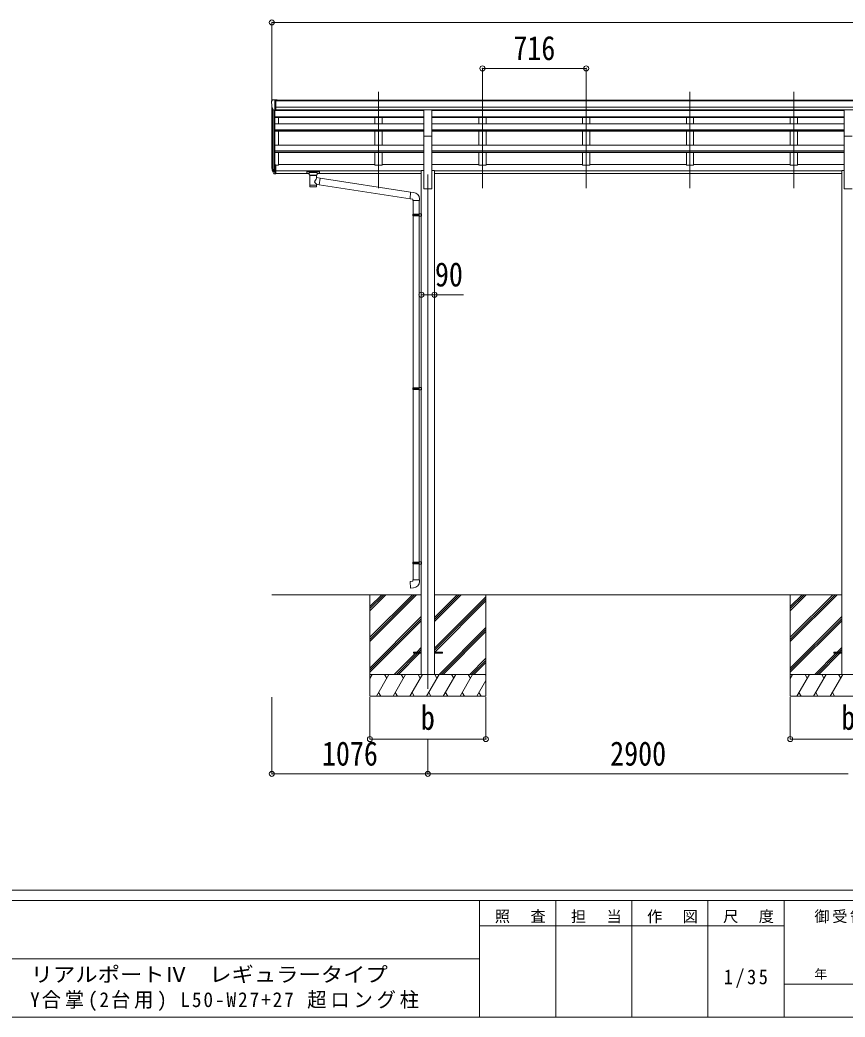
# Model space of a CAD drawing. Units: millimetres at full size, sheet at 1:35. Extents: x -9783 to 9892, y -6828 to 6752.
# Drawn here: x 35 to 5727, y -6828 to 52 of the extents above; entities that cross this region are included whole.
import ezdxf
from ezdxf.enums import TextEntityAlignment as Align

# ---------------------------------------------------------------- set-up
doc = ezdxf.new("R2010")
doc.units = ezdxf.units.MM
doc.header["$LTSCALE"] = 35
doc.header["$PDMODE"] = 32
doc.header["$PDSIZE"] = 35
for name, color, linetype, lineweight in [('0-0_0', 7, 'Continuous', 9), ('0-1_本体', 4, 'Continuous', 9), ('0-2_部品', 7, 'Continuous', 9), ('0-8_PARTS2', 2, 'Continuous', 9), ('0-A_寸法', 6, 'Continuous', 9), ('F-0_240', 7, 'Continuous', 9)]:
    doc.layers.add(name, color=color, linetype=linetype, lineweight=lineweight)
doc.styles.add('ＭＳ ゴシック', font='')
doc.styles.get('ＭＳ ゴシック').set_extended_font_data('MS Gothic')

msp = doc.modelspace()

# ---------------------------------------------------------------- linework, layer by layer
at = {"layer": '0-0_0'}
for p, q in [((1773.05, -3913.65), (2803.85, -3913.65)), ((2449.05, -3913.65), (2449.05, -4613.65)), ((2449.05, -4207.83), (2743.23, -3913.65)), ((2449.05, -4221.97), (2757.37, -3913.65)), ((2449.05, -4236.12), (2771.51, -3913.65)), ((2449.05, -4023.98), (2559.38, -3913.65)), ((2449.05, -4009.84), (2545.24, -3913.65)), ((2449.05, -3995.7), (2531.09, -3913.65)), ((2894.25, -3913.65), (5703.85, -3913.65)), ((2894.25, -4099.28), (3079.88, -3913.65)), ((2894.25, -4085.14), (3065.74, -3913.65)), ((2894.25, -4071), (3051.59, -3913.65)), ((3249.05, -3913.65), (3249.05, -4613.65)), ((5349.05, -3913.65), (5349.05, -4613.65)), ((5349.05, -4207.83), (5643.23, -3913.65)), ((5349.05, -4221.97), (5657.37, -3913.65)), ((5349.05, -4236.12), (5671.51, -3913.65)), ((5349.05, -4023.98), (5459.38, -3913.65)), ((5349.05, -4009.84), (5445.24, -3913.65)), ((5349.05, -3995.7), (5431.09, -3913.65)), ((2894.25, -4283.13), (3249.05, -3928.33)), ((2894.25, -4297.27), (3249.05, -3942.48)), ((2896.51, -4309.15), (3249.05, -3956.62)), ((2449.05, -4419.96), (2803.85, -4065.17)), ((2449.05, -4434.1), (2803.85, -4079.31)), ((2449.05, -4448.25), (2803.85, -4093.45)), ((5349.05, -4419.96), (5703.85, -4065.17)), ((5349.05, -4434.1), (5703.85, -4079.31)), ((5349.05, -4448.25), (5703.85, -4093.45)), ((2925.86, -4463.65), (3249.05, -4140.46)), ((2940, -4463.65), (3249.05, -4154.61)), ((2954.14, -4463.65), (3249.05, -4168.75)), ((2617.49, -4463.65), (2762.99, -4318.15)), ((2631.63, -4463.65), (2777.13, -4318.15)), ((2645.77, -4463.65), (2791.27, -4318.15)), ((2771.99, -4309.15), (2803.85, -4277.3)), ((2786.13, -4309.15), (2803.85, -4291.44)), ((2800.27, -4309.15), (2803.85, -4305.58)), ((5517.49, -4463.65), (5662.99, -4318.15)), ((5531.63, -4463.65), (5677.13, -4318.15)), ((5545.77, -4463.65), (5691.27, -4318.15)), ((5671.99, -4309.15), (5703.85, -4277.3)), ((5686.13, -4309.15), (5703.85, -4291.44)), ((5700.27, -4309.15), (5703.85, -4305.58)), ((3137.99, -4463.65), (3249.05, -4352.6)), ((3152.13, -4463.65), (3249.05, -4366.74)), ((3166.27, -4463.65), (3249.05, -4380.88)), ((3249.05, -4463.65), (2449.05, -4463.65)), ((2449.05, -4491.16), (2464.93, -4463.65)), ((2493.79, -4613.65), (2580.4, -4463.65)), ((2565.4, -4489.63), (2550.4, -4463.65)), ((2609.26, -4613.65), (2695.87, -4463.65)), ((2680.87, -4489.64), (2665.86, -4463.65)), ((2724.73, -4613.65), (2811.34, -4463.65)), ((2796.34, -4489.64), (2781.33, -4463.65)), ((2840.2, -4613.65), (2926.81, -4463.65)), ((2911.81, -4489.64), (2896.8, -4463.65)), ((2955.67, -4613.65), (3042.28, -4463.65)), ((3027.28, -4489.64), (3012.28, -4463.65)), ((3071.14, -4613.65), (3157.75, -4463.65)), ((3127.75, -4463.65), (3142.75, -4489.63)), ((3243.22, -4463.65), (3249.05, -4473.75)), ((6149.05, -4463.65), (5349.05, -4463.65)), ((5349.05, -4491.16), (5364.93, -4463.65)), ((5393.79, -4613.65), (5480.4, -4463.65)), ((5465.4, -4489.63), (5450.4, -4463.65)), ((5509.26, -4613.65), (5595.87, -4463.65)), ((5580.87, -4489.64), (5565.86, -4463.65)), ((5624.73, -4613.65), (5711.34, -4463.65)), ((5696.34, -4489.64), (5681.33, -4463.65)), ((3186.61, -4613.65), (3249.05, -4505.52)), ((2508.79, -4587.67), (2523.79, -4613.65)), ((2624.26, -4587.67), (2639.26, -4613.65)), ((2739.73, -4587.67), (2754.73, -4613.65)), ((2855.2, -4587.67), (2870.2, -4613.65)), ((2970.67, -4587.67), (2985.67, -4613.65)), ((3086.14, -4587.67), (3101.14, -4613.65)), ((3201.61, -4587.67), (3216.61, -4613.65)), ((5408.79, -4587.67), (5423.79, -4613.65)), ((5524.26, -4587.67), (5539.26, -4613.65)), ((5639.73, -4587.67), (5654.73, -4613.65)), ((2449.05, -4613.65), (3249.05, -4613.65)), ((5349.05, -4613.65), (6149.05, -4613.65))]:
    msp.add_line(p, q, dxfattribs=at)
at = {"layer": '0-1_本体'}
for p, q in [((1773.05, -952.79), (1773.05, -537.43)), ((1799.55, -500.67), (6798.55, -500.67)), ((1799.55, -506.02), (6798.55, -506.02)), ((1799.55, -549.55), (6798.55, -549.56)), ((1777.33, -556.23), (1777.33, -974.79)), ((1787.05, -571.58), (1787.05, -992.79)), ((1793.05, -572.06), (1793.05, -948.36)), ((2821.55, -572.74), (1793.05, -572.74)), ((2821.55, -616.22), (1793.05, -616.22)), ((1799.55, -567.22), (6798.55, -567.22)), ((2821.55, -569.6), (1799.55, -569.6)), ((1818.05, -569.6), (1818.05, -572.74)), ((2484.05, -572.74), (2484.05, -569.6)), ((2534.05, -572.74), (2534.05, -569.6)), ((2876.55, -569.6), (5721.55, -569.6)), ((2876.55, -572.74), (5721.55, -572.74)), ((2876.55, -616.22), (5721.55, -616.22)), ((3200.05, -572.74), (3200.05, -569.6)), ((3250.05, -572.74), (3250.05, -569.6)), ((3916.05, -572.74), (3916.05, -569.6)), ((3966.05, -572.74), (3966.05, -569.6)), ((4632.05, -572.74), (4632.05, -569.6)), ((4682.05, -572.74), (4682.05, -569.6)), ((5348.05, -572.74), (5348.05, -569.6)), ((5398.05, -572.74), (5398.05, -569.6)), ((2821.55, -620.3), (1793.05, -620.3)), ((2821.55, -665.45), (1793.05, -665.45)), ((1818.05, -620.33), (1818.05, -665.32)), ((2484.05, -665.45), (2484.05, -620.3)), ((2534.05, -665.45), (2534.05, -620.3)), ((2876.55, -620.3), (5721.55, -620.3)), ((2876.55, -665.45), (5721.55, -665.45)), ((3200.05, -665.45), (3200.05, -620.3)), ((3250.05, -665.45), (3250.05, -620.3)), ((3916.05, -665.45), (3916.05, -620.3)), ((3966.05, -665.45), (3966.05, -620.3)), ((4632.05, -665.45), (4632.05, -620.3)), ((4682.05, -665.45), (4682.05, -620.3)), ((5348.05, -665.45), (5348.05, -620.3)), ((5398.05, -665.45), (5398.05, -620.3)), ((2821.55, -706.19), (1793.05, -706.19)), ((2821.55, -707.68), (1793.05, -707.68)), ((2821.55, -714.47), (1793.05, -714.47)), ((1818.05, -714.5), (1818.05, -812.76)), ((2484.05, -812.76), (2484.05, -714.47)), ((2534.05, -812.76), (2534.05, -714.47)), ((2821.55, -1113.65), (2821.55, -701.01)), ((2876.55, -1113.65), (2876.55, -701.01)), ((2876.55, -706.19), (5721.55, -706.19)), ((2876.55, -707.68), (5721.55, -707.68)), ((2876.55, -714.47), (5721.55, -714.47)), ((3200.05, -812.76), (3200.05, -714.47)), ((3250.05, -812.76), (3250.05, -714.47)), ((3916.05, -812.76), (3916.05, -714.47)), ((3966.05, -812.76), (3966.05, -714.47)), ((4632.05, -812.76), (4632.05, -714.47)), ((4682.05, -812.76), (4682.05, -714.47)), ((5348.05, -812.76), (5348.05, -714.47)), ((5398.05, -812.76), (5398.05, -714.47)), ((5721.55, -1113.65), (5721.55, -701.01)), ((2821.65, -812.76), (1793.05, -812.76)), ((2876.45, -812.76), (5721.55, -812.76)), ((2821.71, -851.97), (1793.05, -851.97)), ((2821.63, -853.45), (1793.05, -853.45)), ((2821.65, -863.11), (1793.05, -863.11)), ((1818.05, -863.02), (1818.05, -949.19)), ((2484.05, -863.11), (2484.05, -949.19)), ((2534.05, -863.11), (2534.05, -949.19)), ((2876.38, -851.97), (5721.55, -851.97)), ((2876.45, -863.11), (5721.55, -863.11)), ((2876.47, -853.45), (5721.55, -853.45)), ((3200.05, -863.11), (3200.05, -949.19)), ((3250.05, -863.11), (3250.05, -949.19)), ((3916.05, -863.11), (3916.05, -949.19)), ((3966.05, -863.11), (3966.05, -949.19)), ((4632.05, -863.11), (4632.05, -949.19)), ((4682.05, -863.11), (4682.05, -949.19)), ((5348.05, -863.11), (5348.05, -949.19)), ((5398.05, -863.11), (5398.05, -949.19)), ((1799.55, -949.19), (1818.05, -949.19)), ((1818.05, -944.39), (2484.05, -944.39)), ((2484.05, -949.19), (2534.05, -949.19)), ((2821.78, -944.39), (2534.05, -944.39)), ((2821.78, -944.39), (2534.05, -944.39)), ((2876.31, -944.39), (3200.05, -944.39)), ((3200.05, -949.19), (3250.05, -949.19)), ((3916.05, -944.39), (3250.05, -944.39)), ((3916.05, -949.19), (3966.05, -949.19)), ((4632.05, -944.39), (3966.05, -944.39)), ((4632.05, -949.19), (4682.05, -949.19)), ((5348.05, -944.39), (4682.05, -944.39)), ((5348.05, -949.19), (5398.05, -949.19)), ((5721.55, -944.39), (5398.05, -944.39)), ((1799.55, -988.52), (2803.85, -988.52)), ((1799.55, -989.88), (2803.85, -989.88)), ((1799.55, -1007.25), (2031.05, -1007.25)), ((2085.05, -1007.25), (2803.85, -1007.25)), ((2803.85, -987.27), (2821.55, -987.27)), ((2803.85, -987.27), (2803.85, -4463.65)), ((2876.55, -987.27), (2894.25, -987.27)), ((2894.25, -987.27), (2894.25, -4463.65)), ((2894.25, -988.69), (5703.72, -988.69)), ((2894.25, -990.07), (5703.85, -990.07)), ((2894.25, -1007.25), (5703.85, -1007.25)), ((5703.85, -987.27), (5721.55, -987.27)), ((5703.85, -987.27), (5703.85, -4463.65)), ((2821.29, -1113.65), (2876.29, -1113.65)), ((5721.55, -1113.65), (5776.55, -1113.65))]:
    msp.add_line(p, q, dxfattribs=at)
at = {"layer": '0-2_部品'}
for p, q in [((1771.05, -508.44), (1771.05, -509.07)), ((1777.96, -499.64), (1773.89, -505.45)), ((1781.05, -499.07), (1778.72, -499.21)), ((1781.05, -499.07), (1799.55, -499.07)), ((1793.05, -572.06), (1793.05, -499.07)), ((1799.55, -499.07), (1809.55, -499.16)), ((1799.55, -571.06), (1799.55, -499.07)), ((1809.55, -500.67), (1809.55, -499.16)), ((1785.42, -570.24), (1776.15, -554.18)), ((1793.05, -572.06), (1787.84, -571.74)), ((1799.55, -571.06), (1793.05, -571.06)), ((2821.55, -568.94), (2876.55, -568.94)), ((2821.55, -749.87), (2821.55, -568.94)), ((2876.55, -749.87), (2876.55, -568.94)), ((5721.55, -568.94), (5776.55, -568.94)), ((5721.55, -749.87), (5721.55, -568.94)), ((2821.55, -749.87), (2876.55, -749.87)), ((5721.55, -749.87), (5776.55, -749.87)), ((1793.05, -948.36), (1793.05, -1010.24)), ((1799.55, -948.36), (1793.05, -948.36)), ((1799.55, -948.36), (1799.55, -1009.42)), ((1775.44, -974.4), (1785.6, -993.57)), ((1786.61, -992.32), (1776.86, -973.9)), ((1778.03, -991.25), (1785.6, -1008.74)), ((1793.05, -993.07), (1787.91, -993.07)), ((1793.05, -995.07), (1788.2, -995.07)), ((1793.05, -1010.24), (1788.2, -1010.24)), ((1799.55, -986.67), (1793.05, -986.67)), ((1799.55, -992.07), (1793.05, -992.07)), ((1799.55, -1009.42), (1793.05, -1009.42)), ((2014.55, -995.13), (2014.55, -1005.89)), ((2014.55, -995.33), (2014.55, -996.87)), ((2016.55, -994.47), (2099.55, -994.47)), ((2016.55, -996.65), (2099.55, -996.65)), ((2016.55, -1006.56), (2031.05, -1006.56)), ((2031.05, -1013.37), (2031.05, -1003.09)), ((2035.15, -1017.87), (2035.13, -1098.16)), ((2080.95, -1035.44), (2080.95, -1017.85)), ((2085.05, -1013.37), (2085.05, -1003.09)), ((2085.05, -1006.56), (2099.55, -1006.56)), ((2101.55, -995.13), (2101.55, -1005.89)), ((2106.17, -1039.35), (2080.95, -1035.43)), ((2080.96, -1098.16), (2080.95, -1081.53)), ((2080.95, -1081.78), (2099.15, -1084.6)), ((2106.17, -1039.35), (2099.15, -1084.6)), ((2726.12, -1181.97), (2099.15, -1084.6)), ((2106.17, -1039.35), (2730.13, -1136.14)), ((2750.97, -1137.97), (2730.13, -1136.14)), ((2746.05, -1193.71), (2792.05, -1193.71)), ((2748.05, -1193.71), (2748.05, -1287.71)), ((2790.05, -1193.71), (2790.05, -1285.15)), ((2792.05, -1193.71), (2792.05, -1182.79)), ((2746.05, -1289.71), (2747.05, -1287.71)), ((2746.05, -1289.71), (2790.05, -1289.71)), ((2746.05, -1289.71), (2746.05, -1297.71)), ((2746.05, -1297.71), (2790.05, -1297.71)), ((2746.05, -1297.71), (2747.05, -1299.71)), ((2747.05, -1287.71), (2790.05, -1287.71)), ((2747.05, -1299.71), (2790.05, -1299.71)), ((2748.05, -1299.71), (2748.05, -2485.9)), ((2785.57, -1289.71), (2785.14, -1287.71)), ((2788.05, -1285.21), (2804.05, -1284.74)), ((2788.05, -1287.21), (2788.05, -1285.21)), ((2788.05, -1287.21), (2790.05, -1287.21)), ((2788.05, -1302.21), (2788.05, -1300.21)), ((2788.05, -1302.21), (2804.05, -1302.68)), ((2790.05, -1302.27), (2790.05, -2483.34)), ((2804.05, -1284.74), (2804.05, -1302.68)), ((2746.05, -2487.9), (2747.05, -2485.9)), ((2746.05, -2487.9), (2790.05, -2487.9)), ((2746.05, -2487.9), (2746.05, -2495.9)), ((2746.05, -2495.9), (2790.05, -2495.9)), ((2746.05, -2495.9), (2747.05, -2497.9)), ((2747.05, -2485.9), (2790.05, -2485.9)), ((2747.05, -2497.9), (2790.05, -2497.9)), ((2748.05, -2497.9), (2748.05, -3689.06)), ((2785.57, -2487.9), (2785.14, -2485.9)), ((2788.05, -2483.4), (2804.05, -2482.93)), ((2788.05, -2485.4), (2788.05, -2483.4)), ((2788.05, -2485.4), (2790.05, -2485.4)), ((2788.05, -2500.4), (2788.05, -2498.4)), ((2788.05, -2500.4), (2804.05, -2500.87)), ((2790.05, -2500.46), (2790.05, -3686.5)), ((2804.05, -2482.93), (2804.05, -2500.87)), ((2746.05, -3691.06), (2747.05, -3689.06)), ((2746.05, -3691.06), (2790.05, -3691.06)), ((2746.05, -3691.06), (2746.05, -3699.06)), ((2746.05, -3699.06), (2790.05, -3699.06)), ((2746.05, -3699.06), (2747.05, -3701.06)), ((2747.05, -3689.06), (2790.05, -3689.06)), ((2747.05, -3701.06), (2790.05, -3701.06)), ((2748.05, -3701.06), (2748.05, -3811.06)), ((2785.57, -3691.06), (2785.14, -3689.06)), ((2788.05, -3686.56), (2804.05, -3686.09)), ((2788.05, -3688.56), (2788.05, -3686.56)), ((2788.05, -3688.56), (2790.05, -3688.56)), ((2788.05, -3703.56), (2788.05, -3701.56)), ((2788.05, -3703.56), (2804.05, -3704.03)), ((2790.05, -3703.62), (2790.05, -3811.06)), ((2804.05, -3686.09), (2804.05, -3704.03)), ((2746.05, -3811.06), (2792.05, -3811.06)), ((2746.05, -3821.06), (2746.05, -3811.06)), ((2792.05, -3811.06), (2792.05, -3821.98))]:
    msp.add_line(p, q, dxfattribs=at)
at = {"layer": '0-2_部品', "color": 4}
for p, q in [((2749.25, -4309.15), (2749.25, -4318.15)), ((2804.05, -4309.15), (2749.25, -4309.15)), ((2804.05, -4318.15), (2749.25, -4318.15)), ((2948.85, -4309.15), (2894.05, -4309.15)), ((5649.25, -4309.15), (5649.25, -4318.15)), ((5704.05, -4309.15), (5649.25, -4309.15)), ((5704.05, -4318.15), (5649.25, -4318.15))]:
    msp.add_line(p, q, dxfattribs=at)
at = {"layer": '0-2_部品'}
for points in [[(2014.55, -995.13), (2014.59, -994.94), (2014.67, -994.8), (2014.77, -994.71), (2014.87, -994.65), (2014.99, -994.6), (2015.28, -994.54), (2015.77, -994.49), (2016.31, -994.47), (2016.55, -994.47)], [(2014.55, -1005.89), (2014.59, -1006.09), (2014.67, -1006.23), (2014.77, -1006.32), (2014.87, -1006.38), (2014.99, -1006.43), (2015.28, -1006.49), (2015.77, -1006.53), (2016.31, -1006.56), (2016.55, -1006.56)], [(2031.09, -1013.31), (2031.06, -1013.66), (2031.31, -1014.62), (2031.83, -1015.5), (2032.63, -1016.34), (2033.75, -1017.14), (2035.15, -1017.87)], [(2080.95, -1017.85), (2081.18, -1017.76), (2082.54, -1017.02), (2083.65, -1016.18), (2084.41, -1015.31), (2084.87, -1014.41), (2085.04, -1013.53)], [(2099.55, -994.47), (2099.9, -994.47), (2100.43, -994.5), (2100.88, -994.55), (2101.18, -994.63), (2101.35, -994.73), (2101.47, -994.86), (2101.54, -995.04), (2101.55, -995.13)], [(2099.55, -1006.56), (2099.9, -1006.55), (2100.43, -1006.53), (2100.88, -1006.48), (2101.18, -1006.4), (2101.35, -1006.3), (2101.47, -1006.16), (2101.54, -1005.98), (2101.55, -1005.89)], [(2730.13, -1136.14), (2726.12, -1181.97), (2746.05, -1183.71), (2746.05, -1193.71)], [(2785.57, -1289.71), (2785.57, -1297.71), (2785.14, -1299.71)], [(2788.05, -1300.21), (2790.05, -1300.21), (2790.05, -1287.21)], [(2785.57, -2487.9), (2785.57, -2495.9), (2785.14, -2497.9)], [(2788.05, -2498.4), (2790.05, -2498.4), (2790.05, -2485.4)], [(2785.57, -3691.06), (2785.57, -3699.06), (2785.14, -3701.06)], [(2788.05, -3701.56), (2790.05, -3701.56), (2790.05, -3688.56)], [(2750.97, -3866.8), (2730.13, -3868.63), (2726.12, -3822.8), (2746.05, -3821.06)]]:
    msp.add_lwpolyline(points, dxfattribs=at)
at = {"layer": '0-2_部品', "color": 4}
msp.add_lwpolyline([(2948.85, -4309.15), (2948.85, -4318.15), (2894.05, -4318.15)], dxfattribs=at)
at = {"layer": '0-2_部品'}
for centre, radius, start, end in [((1774.05, -508.44), 3, 93, 180), ((1973.05, -509.07), 202, 180, 192.90261), ((1778.78, -500.21), 1, 93.5, 145), ((1788.02, -568.74), 3, 210, 266.5), ((1861.71, -952.23), 89.07, 174.49576, 194.41188), ((1861, -947.95), 88.05, 177.22392, 197.21071), ((1906.27, -955.18), 133.22, 183.27987, 195.71302), ((1788.2, -992.07), 3, 210, 270), ((1788.2, -1007.24), 3, 210, 270), ((1787.91, -991.57), 1.5, 210, 270), ((2747.05, -1182.79), 45, 0, 85), ((2747.05, -3821.98), 45, 275, 0)]:
    msp.add_arc(centre, radius, start, end, dxfattribs=at)
for centre, major_axis, ratio, start_param, end_param in [((2016.55, -996.87), (2, 0), 0.109601, 1.5707963, 3.1415927), ((2058.05, -1003.09), (27, 0), 0.122176, 6.2831853, 9.424778), ((2058.06, -1018.32), (-22.91, 0.42), 0.072511, 0.0008029, 1.5715993), ((2058.06, -1019.94), (-22.91, 0.42), 0.072511, 0.0008029, 1.5715993), ((2058.04, -1018.32), (22.92, 0.42), 0.07247, 4.71158, 6.2823764), ((2058.04, -1019.94), (22.92, 0.42), 0.07247, 4.71158, 6.2823764), ((2069.05, -1013.37), (16, 0), 0.361356, 6.2636979, 6.2831853), ((2099.55, -996.87), (2, 0), 0.109601, 0, 1.5707963), ((2058.05, -1098.16), (22.92, 0), 0.101955, 3.1415499, 6.2833984), ((2058.05, -1085.72), (22.91, 0), 0.122865, 3.1415927, 6.2831853), ((2058.05, -1061.98), (-22.81, -26.62), 0.234429, 1.6855472, 3.1268519), ((2060.6, -1059.33), (20.32, -22.25), 0.045535, 0.0389954, 1.3075346)]:
    msp.add_ellipse(centre, major_axis=major_axis, ratio=ratio, start_param=start_param, end_param=end_param, dxfattribs=at)
at = {"layer": '0-8_PARTS2'}
for p, q in [((2509.05, -1107.45), (2509.05, -444.92)), ((3225.05, -1107.45), (3225.05, -444.92)), ((3941.05, -1107.45), (3941.05, -444.92)), ((4657.05, -1107.45), (4657.05, -444.92)), ((5373.05, -1107.45), (5373.05, -444.92)), ((2849.05, -1013.65), (2849.05, -4563.65))]:
    msp.add_line(p, q, dxfattribs=at)
at = {"layer": '0-A_寸法'}
for p, q in [((1773.05, 34.7), (1773.05, -510.92)), ((1773.05, 34.7), (6825.05, 34.7)), ((3225.05, -281.91), (3225.05, -510.92)), ((3225.05, -281.91), (3941.05, -281.91)), ((3941.05, -281.91), (3941.05, -510.92)), ((2804.05, -1843.84), (2894.05, -1843.84)), ((2894.05, -1843.84), (3094.05, -1843.84)), ((1773.05, -5150.02), (1773.05, -4621.07)), ((2449.05, -4910.04), (2449.05, -4621.07)), ((3249.05, -4910.04), (3249.05, -4621.07)), ((5349.05, -4910.04), (5349.05, -4621.07)), ((2449.05, -4910.04), (3249.05, -4910.04)), ((2849.05, -5150.02), (2849.05, -4910.04)), ((5349.05, -4910.04), (6149.05, -4910.04)), ((1773.05, -5150.02), (2849.05, -5150.02)), ((2849.05, -5150.02), (5749.05, -5150.02))]:
    msp.add_line(p, q, dxfattribs=at)
for p in [(1773.05, 34.7), (3225.05, -281.91), (3941.05, -281.91), (2804.05, -1843.84), (2894.05, -1843.84), (2449.05, -4910.04), (3249.05, -4910.04), (5349.05, -4910.04), (1773.05, -5150.02), (2849.05, -5150.02)]:
    msp.add_point(p, dxfattribs=at)
at = {"layer": 'F-0_240', "color": 5}
for p, q in [((-9783.03, -5953.1), (9396.97, -5953.1)), ((-9783.03, -6023.1), (6285.75, -6023.1)), ((3205.75, -6023.1), (3205.75, -6828.1)), ((3730.75, -6023.1), (3730.75, -6828.1)), ((4255.75, -6023.1), (4255.75, -6828.1)), ((4780.75, -6023.1), (4780.75, -6828.1)), ((5305.75, -6023.1), (5305.75, -6828.1)), ((3205.75, -6198.1), (5305.75, -6198.1)), ((-3969.25, -6425.6), (3205.75, -6425.6)), ((5305.75, -6600.6), (6285.75, -6600.6)), ((-9783.03, -6828.1), (9396.97, -6828.1))]:
    msp.add_line(p, q, dxfattribs=at)

# ---------------------------------------------------------------- texts
at = {"layer": '0-A_寸法', "color": 7, "style": 'ＭＳ ゴシック', "width": 0.85}
for s, p in [('716', (3438.67, -274.91)), ('90', (2897.8, -1836.84)), ('b', (2800.92, -4895.67)), ('b', (5700.92, -4895.67)), ('1076', (2118.55, -5143.02)), ('2900', (4106.55, -5143.02))]:
    msp.add_text(s, height=166.8, dxfattribs=at).set_placement(p, align=Align.BOTTOM_LEFT)
at = {"layer": 'F-0_240', "style": 'ＭＳ ゴシック', "width": 1.1}
msp.add_text('リアルポートⅣ\u3000レギュラータイプ', height=102.6, dxfattribs=at).set_placement((109.35, -6616.22), align=Align.BOTTOM_LEFT)
at = {"layer": 'F-0_240', "style": 'ＭＳ ゴシック'}
msp.add_text('年\u3000\u3000月\u3000\u3000日', height=64.15, dxfattribs=at).set_placement((5515.76, -6583.1), align=Align.BOTTOM_LEFT)
at = {"layer": 'F-0_240', "attachment_point": 7, "style": 'ＭＳ ゴシック'}
for s, insert, char_height in [('\\T1.17;照\u3000査', (3310.76, -6180.6), 76.98), ('\\T1.17;担\u3000当', (3835.76, -6180.6), 76.98), ('\\T1.17;作\u3000図', (4360.75, -6180.6), 76.98), ('\\T1.17;尺\u3000度', (4885.76, -6180.6), 76.98), ('\\T1.17;御受領印', (5515.75, -6180.6), 76.98), ('\\T1.28;\\W0.9;1/35', (4890.13, -6626.85), 102.6), ('\\T1.2;\\W0.95;Y合掌(2台用)\\~L50-W27+27\\~超ロング柱', (105.77, -6786.55), 102.6)]:
    msp.add_mtext(s, dxfattribs=dict(at, insert=insert, char_height=char_height))

doc.saveas('drawing.dxf')
